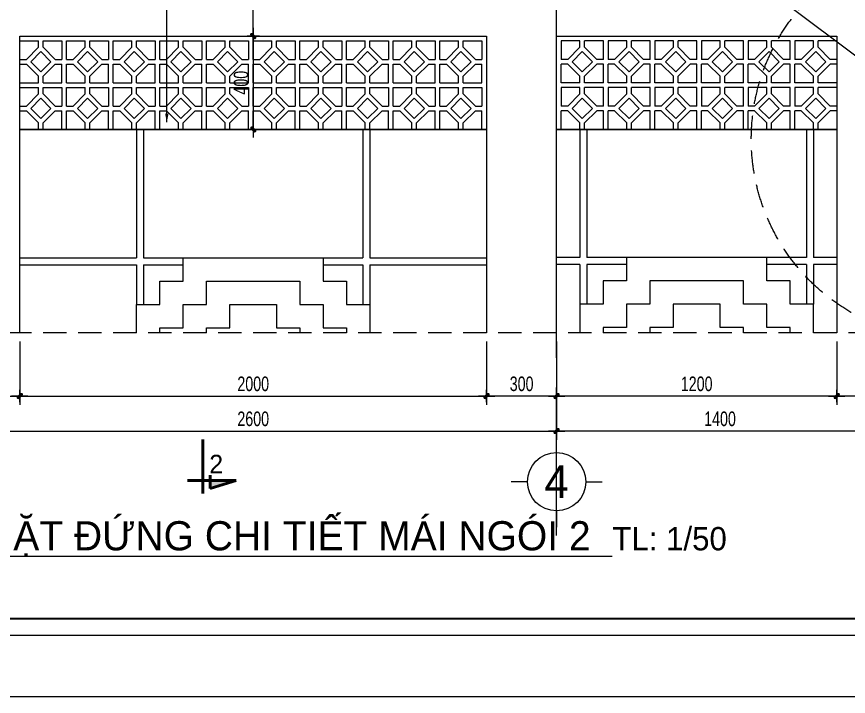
# Model space of a CAD drawing. Header units: inches. Extents: x 88947 to 296847, y 35049 to 161062.
# Drawn here: x 241749 to 245313, y 129559 to 132473 of the extents above; entities that cross this region are included whole.
import ezdxf
from ezdxf.enums import TextEntityAlignment as Align
from ezdxf.xclip import XClip

# ---------------------------------------------------------------- set-up
doc = ezdxf.new("R2010")
doc.units = ezdxf.units.IN
doc.header["$MEASUREMENT"] = 0
doc.header["$XCLIPFRAME"] = 0
doc.header["$PDMODE"] = 1
for name, pattern in [('ACAD_ISO03W100', [30, 12, -18]), ('CENTER', [50.8, 31.75, -6.35, 6.35, -6.35]), ('DASHED', [0.75, 0.5, -0.25])]:
    doc.linetypes.add(name, pattern=pattern)
for name, color, linetype, lineweight in [('A-Dims', 145, 'Continuous', 25), ('A-Text', 30, 'Continuous', 9), ('A-Wall', 2, 'Continuous', 35), ('DIM', 7, 'Continuous', 25), ('GHICHU', 40, 'Continuous', 18), ('KHUNG 2', 144, 'Continuous', 18), ('NETCAT', 4, 'Continuous', 53), ('NETMANH', 192, 'Continuous', 18), ('THAY', 3, 'Continuous', 18), ('TRUC', 252, 'ACAD_ISO03W100', 13), ('TUONG', 4, 'Continuous', 50)]:
    doc.layers.add(name, color=color, linetype=linetype, lineweight=lineweight)
doc.layers.add('text', color=2, linetype='Continuous')
doc.styles.add('FRANKO', font='VFRANKO.TTF')
doc.styles.add('tieude', font='VSOUVB.TTF')
doc.styles.add('VHELVEN', font='VHELVEN.TTF')
doc.styles.add('VNI-HELVE', font='VHELVEN.TTF')
doc.styles.add('VNI-HELVE-CONDENSE', font='VNARIAL.TTF', dxfattribs={"width": 0.7})
doc.dimstyles.new('TAS-50', dxfattribs={"dimscale": 25, "dimtxt": 2.5, "dimasz": 0.7, "dimexe": 1.5, "dimexo": 1.5, "dimgap": 0.8, "dimtad": 1, "dimdec": 0, "dimzin": 3, "dimdsep": 46, "dimtxsty": 'VNI-HELVE-CONDENSE', "dimblk": 'TICK', "dimcen": 2.5, "dimclrt": 71, "dimazin": 2, "dimtfac": 0.75, "dimtdec": 0, "dimtix": 1, "dimtmove": 2, "dimatfit": 2, "dimldrblk": 'TICK123', "dimfxl": 1.5, "dimtolj": 1, "dimtzin": 0, "dimarcsym": 0})

# ---------------------------------------------------------------- blocks, each defined once
blk = doc.blocks.new('khung ten')
at = {"layer": 'A-Wall', "ltscale": 0.7}
blk.add_lwpolyline([(267204, -219099), (305804, -219099), (305804, -190799), (267204, -190799)], close=True, dxfattribs=at)
at = {"layer": 'KHUNG 2', "ltscale": 0.7}
blk.add_lwpolyline([(267004, -219299), (306004, -219299), (306004, -190599), (267004, -190599)], close=True, dxfattribs=at)
at = {"layer": 'NETMANH', "ltscale": 0.7}
blk.add_lwpolyline([(265004, -220042), (307004, -220042), (307004, -190342), (265004, -190342)], close=True, dxfattribs=at)
blk = doc.blocks.new('A$C5DEE5040')
at = {"layer": 'THAY'}
for p, q in [((-500, -0.5), (-500, -549.9)), ((-470, -0.5), (-470, -549.9)), ((470, -0.5), (470, -549.9)), ((500, -0.5), (500, -549.9)), ((-1000, -549.9), (-500, -549.9)), ((-470, -549.9), (-300, -549.9)), ((300, -549.9), (470, -549.9)), ((500, -549.9), (1000, -549.9)), ((-1000, -579.9), (-500, -579.9)), ((-500, -579.9), (-500, -749.9)), ((-470, -579.9), (-470, -749.9)), ((-470, -579.9), (-300, -579.9)), ((300, -579.9), (470, -579.9)), ((470, -579.9), (470, -749.9)), ((500, -579.9), (500, -749.9)), ((500, -579.9), (1000, -579.9)), ((-500, -1349.9), (-500, -1519.9)), ((-470, -1349.9), (-470, -1519.9)), ((470, -1349.9), (470, -1519.9)), ((500, -1349.9), (500, -1519.9)), ((-1000, -1519.9), (-500, -1519.9)), ((-470, -1519.9), (-300, -1519.9)), ((300, -1519.9), (470, -1519.9)), ((500, -1519.9), (1000, -1519.9)), ((-1000, -1549.9), (-500, -1549.9)), ((-500, -1549.9), (-500, -2100)), ((-470, -1549.9), (-470, -2100)), ((-470, -1549.9), (-300, -1549.9)), ((300, -1549.9), (470, -1549.9)), ((470, -1549.9), (470, -2100)), ((500, -1549.9), (500, -2100)), ((500, -1549.9), (1000, -1549.9))]:
    blk.add_line(p, q, dxfattribs=at)
for points in [[(-300, -549.9), (300, -549.9), (300, -649.9), (400, -649.9), (400, -749.9), (500, -749.9), (500, -1349.9), (400, -1349.9), (400, -1449.9), (300, -1449.9), (300, -1549.9), (-300, -1549.9), (-300, -1449.9), (-400, -1449.9), (-400, -1349.9), (-500, -1349.9), (-500, -749.9), (-400, -749.9), (-400, -649.9), (-300, -649.9)], [(-200, -649.9), (200, -649.9), (200, -749.9), (300, -749.9), (300, -849.9), (400, -849.9), (400, -1249.9), (300, -1249.9), (300, -1349.9), (200, -1349.9), (200, -1449.9), (-200, -1449.9), (-200, -1349.9), (-300, -1349.9), (-300, -1249.9), (-400, -1249.9), (-400, -849.9), (-300, -849.9), (-300, -749.9), (-200, -749.9)], [(-100, -749.9), (100, -749.9), (100, -849.9), (200, -849.9), (200, -949.9), (300, -949.9), (300, -1149.9), (200, -1149.9), (200, -1249.9), (100, -1249.9), (100, -1349.9), (-100, -1349.9), (-100, -1249.9), (-200, -1249.9), (-200, -1149.9), (-300, -1149.9), (-300, -949.9), (-200, -949.9), (-200, -849.9), (-100, -849.9)]]:
    blk.add_lwpolyline(points, close=True, dxfattribs=at)
blk = doc.blocks.new('TICK')
at = {"layer": 'A-Dims', "color": 1}
for p, q in [((-2, 0), (2, 0)), ((0, 1.5), (0, -1.5))]:
    blk.add_line(p, q, dxfattribs=at)
at = {"layer": 'A-Dims', "color": 1, "const_width": 0.788}
blk.add_lwpolyline([(-0.33, -0.35), (0.38, 0.38)], dxfattribs=at)
at = {"layer": 'A-Dims', "color": 1, "const_width": 0.394}
for points in [[(0.24, 0.52, -0.414214), (0.52, 0.52, -1)], [(0.52, 0.52, -0.414214), (0.52, 0.24, -1)], [(-0.47, -0.21, 0.414214), (-0.47, -0.49, 1)], [(-0.47, -0.49, 0.414214), (-0.19, -0.49, 1)]]:
    blk.add_lwpolyline(points, format="xyb", dxfattribs=at)
blk = doc.blocks.new('TICK123')
at = {"layer": 'A-Dims', "color": 1}
blk.add_lwpolyline([(0.05, 0, 0, 0.84, 0), (-2.11, 0, 8.4, 8.4, 0)], format="xyseb", dxfattribs=at)
blk = doc.blocks.new('*D2701')
at = {"layer": 'Defpoints', "color": 0}
for p in [(241463.1, 131117.5), (241763.1, 131117.5), (241763.1, 130846.4)]:
    blk.add_point(p, dxfattribs=at)
at = {"layer": 'DIM', "color": 0, "lineweight": -2}
for p, q in [((241463.1, 131080), (241463.1, 130808.9)), ((241763.1, 131080), (241763.1, 130808.9)), ((241480.6, 130846.4), (241745.6, 130846.4))]:
    blk.add_line(p, q, dxfattribs=at)
at = {"layer": 'DIM', "color": 0, "lineweight": -2, "xscale": 17.5, "yscale": 17.5, "zscale": 17.5, "rotation": 180}
blk.add_blockref('TICK', (241463.1, 130846.4), dxfattribs=at)
at = {"layer": 'DIM', "color": 0, "lineweight": -2, "xscale": 17.5, "yscale": 17.5, "zscale": 17.5}
blk.add_blockref('TICK', (241763.1, 130846.4), dxfattribs=at)
at = {"layer": 'DIM', "color": 71, "insert": (241613.1, 130898.3), "char_height": 62.5, "attachment_point": 5, "style": 'VNI-HELVE-CONDENSE'}
blk.add_mtext('\\A1;300', dxfattribs=at)
blk = doc.blocks.new('*D2702')
at = {"layer": 'Defpoints', "color": 0}
for p in [(241763.1, 131117.5), (243763.1, 131117.5), (243763.1, 130846.4)]:
    blk.add_point(p, dxfattribs=at)
at = {"layer": 'DIM', "color": 0, "lineweight": -2}
for p, q in [((241763.1, 131080), (241763.1, 130808.9)), ((243763.1, 131080), (243763.1, 130808.9)), ((241780.6, 130846.4), (243745.6, 130846.4))]:
    blk.add_line(p, q, dxfattribs=at)
at = {"layer": 'DIM', "color": 0, "lineweight": -2, "xscale": 17.5, "yscale": 17.5, "zscale": 17.5, "rotation": 180}
blk.add_blockref('TICK', (241763.1, 130846.4), dxfattribs=at)
at = {"layer": 'DIM', "color": 0, "lineweight": -2, "xscale": 17.5, "yscale": 17.5, "zscale": 17.5}
blk.add_blockref('TICK', (243763.1, 130846.4), dxfattribs=at)
at = {"layer": 'DIM', "color": 71, "insert": (242763.1, 130898.3), "char_height": 62.5, "attachment_point": 5, "style": 'VNI-HELVE-CONDENSE'}
blk.add_mtext('\\A1;2000', dxfattribs=at)
blk = doc.blocks.new('*D2703')
at = {"layer": 'Defpoints', "color": 0}
for p in [(241463.1, 131117.5), (244063.1, 131117.5), (244063.1, 130696.4)]:
    blk.add_point(p, dxfattribs=at)
at = {"layer": 'DIM', "color": 0, "lineweight": -2}
for p, q in [((241463.1, 131080), (241463.1, 130658.9)), ((244063.1, 131080), (244063.1, 130658.9)), ((241480.6, 130696.4), (244045.6, 130696.4))]:
    blk.add_line(p, q, dxfattribs=at)
at = {"layer": 'DIM', "color": 0, "lineweight": -2, "xscale": 17.5, "yscale": 17.5, "zscale": 17.5, "rotation": 180}
blk.add_blockref('TICK', (241463.1, 130696.4), dxfattribs=at)
at = {"layer": 'DIM', "color": 0, "lineweight": -2, "xscale": 17.5, "yscale": 17.5, "zscale": 17.5}
blk.add_blockref('TICK', (244063.1, 130696.4), dxfattribs=at)
at = {"layer": 'DIM', "color": 71, "insert": (242763.1, 130748.3), "char_height": 62.5, "attachment_point": 5, "style": 'VNI-HELVE-CONDENSE'}
blk.add_mtext('\\A1;2600', dxfattribs=at)
blk = doc.blocks.new('*D2704')
at = {"layer": 'Defpoints', "color": 0}
for p in [(243763.1, 131117.5), (244063.1, 131117.5), (243763.1, 130846.4)]:
    blk.add_point(p, dxfattribs=at)
at = {"layer": 'DIM', "color": 0, "lineweight": -2}
for p, q in [((243763.1, 131080), (243763.1, 130808.9)), ((244063.1, 131080), (244063.1, 130808.9)), ((244045.6, 130846.4), (243780.6, 130846.4))]:
    blk.add_line(p, q, dxfattribs=at)
at = {"layer": 'DIM', "color": 0, "lineweight": -2, "xscale": 17.5, "yscale": 17.5, "zscale": 17.5, "rotation": 180}
blk.add_blockref('TICK', (243763.1, 130846.4), dxfattribs=at)
at = {"layer": 'DIM', "color": 0, "lineweight": -2, "xscale": 17.5, "yscale": 17.5, "zscale": 17.5}
blk.add_blockref('TICK', (244063.1, 130846.4), dxfattribs=at)
at = {"layer": 'DIM', "color": 71, "insert": (243913.1, 130898.3), "char_height": 62.5, "attachment_point": 5, "style": 'VNI-HELVE-CONDENSE'}
blk.add_mtext('\\A1;300', dxfattribs=at)
blk = doc.blocks.new('dc')
at = {"layer": 'NETCAT'}
blk.add_hatch(color=256, dxfattribs=at).paths.add_polyline_path([(828, 672), (828, 147), (989, 147)])
for p, q in [((828, 672), (828, -310)), ((989, 147), (828, 672)), ((0, 0), (1087, 0)), ((717, 147), (989, 147))]:
    blk.add_line(p, q, dxfattribs=at)
at = {"style": 'VNI-HELVE', "flags": 4}
blk.add_attdef('E', text='', height=375, dxfattribs=at).set_placement((482, 272), align=Align.MIDDLE_CENTER)
blk = doc.blocks.new('TRUCCOT')
for p, q in [((0, -140), (0, 0)), ((-250, -390), (-390, -390)), ((250, -390), (390, -390)), ((0, -640), (0, -780))]:
    blk.add_line(p, q)
blk.add_circle((0, -390), 250)
at = {"layer": 'GHICHU', "style": 'VHELVEN'}
blk.add_attdef('TRUC', text='', height=280, dxfattribs=at).set_placement((0, -390), align=Align.MIDDLE_CENTER)
blk = doc.blocks.new('*D2708')
at = {"layer": 'Defpoints', "color": 0}
for p in [(244063.1, 131117.5), (245463.1, 131117.5), (244063.1, 130696.4)]:
    blk.add_point(p, dxfattribs=at)
at = {"layer": 'DIM', "color": 0, "lineweight": -2}
for p, q in [((244063.1, 131080), (244063.1, 130658.9)), ((245463.1, 131080), (245463.1, 130658.9)), ((245445.6, 130696.4), (244080.6, 130696.4))]:
    blk.add_line(p, q, dxfattribs=at)
at = {"layer": 'DIM', "color": 0, "lineweight": -2, "xscale": 17.5, "yscale": 17.5, "zscale": 17.5, "rotation": 180}
blk.add_blockref('TICK', (244063.1, 130696.4), dxfattribs=at)
at = {"layer": 'DIM', "color": 0, "lineweight": -2, "xscale": 17.5, "yscale": 17.5, "zscale": 17.5}
blk.add_blockref('TICK', (245463.1, 130696.4), dxfattribs=at)
at = {"layer": 'DIM', "color": 71, "insert": (244763.1, 130748.3), "char_height": 62.5, "attachment_point": 5, "style": 'VNI-HELVE-CONDENSE'}
blk.add_mtext('\\A1;1400', dxfattribs=at)
blk = doc.blocks.new('*D2719')
at = {"layer": 'Defpoints', "color": 0}
for p in [(245263.1, 131117.5), (245562.9, 131117.5), (245263.1, 130846.4)]:
    blk.add_point(p, dxfattribs=at)
at = {"layer": 'DIM', "color": 0, "lineweight": -2}
for p, q in [((245263.1, 131080), (245263.1, 130808.9)), ((245562.9, 131080), (245562.9, 130808.9)), ((245545.4, 130846.4), (245280.6, 130846.4))]:
    blk.add_line(p, q, dxfattribs=at)
at = {"layer": 'DIM', "color": 0, "lineweight": -2, "xscale": 17.5, "yscale": 17.5, "zscale": 17.5, "rotation": 180}
blk.add_blockref('TICK', (245263.1, 130846.4), dxfattribs=at)
at = {"layer": 'DIM', "color": 0, "lineweight": -2, "xscale": 17.5, "yscale": 17.5, "zscale": 17.5}
blk.add_blockref('TICK', (245562.9, 130846.4), dxfattribs=at)
at = {"layer": 'DIM', "color": 71, "insert": (245413, 130898.3), "char_height": 62.5, "attachment_point": 5, "style": 'VNI-HELVE-CONDENSE'}
blk.add_mtext('\\A1;300', dxfattribs=at)
blk = doc.blocks.new('*D2720')
at = {"layer": 'Defpoints', "color": 0}
for p in [(244063.1, 131117.5), (245263.1, 131117.5), (244063.1, 130846.4)]:
    blk.add_point(p, dxfattribs=at)
at = {"layer": 'DIM', "color": 0, "lineweight": -2}
for p, q in [((244063.1, 131080), (244063.1, 130808.9)), ((245263.1, 131080), (245263.1, 130808.9)), ((245245.6, 130846.4), (244080.6, 130846.4))]:
    blk.add_line(p, q, dxfattribs=at)
at = {"layer": 'DIM', "color": 0, "lineweight": -2, "xscale": 17.5, "yscale": 17.5, "zscale": 17.5, "rotation": 180}
blk.add_blockref('TICK', (244063.1, 130846.4), dxfattribs=at)
at = {"layer": 'DIM', "color": 0, "lineweight": -2, "xscale": 17.5, "yscale": 17.5, "zscale": 17.5}
blk.add_blockref('TICK', (245263.1, 130846.4), dxfattribs=at)
at = {"layer": 'DIM', "color": 71, "insert": (244663.1, 130898.3), "char_height": 62.5, "attachment_point": 5, "style": 'VNI-HELVE-CONDENSE'}
blk.add_mtext('\\A1;1200', dxfattribs=at)
blk = doc.blocks.new('*D2768')
at = {"layer": 'Defpoints', "color": 0}
for p in [(242613.1, 133393.6), (242763.1, 133393.6), (242613.1, 132389.4)]:
    blk.add_point(p, dxfattribs=at)
at = {"layer": 'DIM', "color": 0, "lineweight": -2}
for p, q in [((242650.6, 133393.6), (242800.6, 133393.6)), ((242763.1, 132406.9), (242763.1, 133376.1)), ((242650.6, 132389.4), (242800.6, 132389.4))]:
    blk.add_line(p, q, dxfattribs=at)
at = {"layer": 'DIM', "color": 0, "lineweight": -2, "xscale": 17.5, "yscale": 17.5, "zscale": 17.5}
for p, rotation in [((242763.1, 133393.6), 90), ((242763.1, 132389.4), 270)]:
    blk.add_blockref('TICK', p, dxfattribs=dict(at, rotation=rotation))
at = {"layer": 'DIM', "color": 71, "insert": (242711.2, 132891.5), "char_height": 62.5, "attachment_point": 5, "rotation": 90, "style": 'VNI-HELVE-CONDENSE'}
blk.add_mtext('\\A1;1000', dxfattribs=at)
blk = doc.blocks.new('*D2914')
at = {"layer": 'Defpoints', "color": 0}
for p in [(242613.1, 132389.4), (242655.6, 131989.4), (242763.1, 131989.4)]:
    blk.add_point(p, dxfattribs=at)
at = {"layer": 'DIM', "color": 0, "lineweight": -2}
for p, q in [((242650.6, 132389.4), (242800.6, 132389.4)), ((242763.1, 132371.9), (242763.1, 132006.9)), ((242693.1, 131989.4), (242800.6, 131989.4))]:
    blk.add_line(p, q, dxfattribs=at)
at = {"layer": 'DIM', "color": 0, "lineweight": -2, "xscale": 17.5, "yscale": 17.5, "zscale": 17.5}
for p, rotation in [((242763.1, 132389.4), 90), ((242763.1, 131989.4), 270)]:
    blk.add_blockref('TICK', p, dxfattribs=dict(at, rotation=rotation))
at = {"layer": 'DIM', "color": 71, "insert": (242711.2, 132189.4), "char_height": 62.5, "attachment_point": 5, "rotation": 90, "style": 'VNI-HELVE-CONDENSE'}
blk.add_mtext('\\A1;400', dxfattribs=at)
blk = doc.blocks.new('*D2783')
at = {"layer": 'Defpoints', "color": 0}
for p in [(242763.1, 134994.5), (238884, 132484.4), (239112.6, 132181)]:
    blk.add_point(p, dxfattribs=at)
at = {"layer": 'DIM', "color": 0, "lineweight": -2}
for p, q in [((242740.5, 135024.4), (242542, 135287.8)), ((242550.6, 135247.4), (238898, 132494.9)), ((239090.1, 132211), (238861.5, 132514.3))]:
    blk.add_line(p, q, dxfattribs=at)
at = {"layer": 'DIM', "color": 0, "lineweight": -2, "xscale": 17.5, "yscale": 17.5, "zscale": 17.5}
for p, rotation in [((242564.6, 135257.9), 36.99999999970282), ((238884, 132484.4), 216.9999999997028)]:
    blk.add_blockref('TICK', p, dxfattribs=dict(at, rotation=rotation))
at = {"layer": 'DIM', "color": 71, "insert": (240693.1, 133912.6), "char_height": 62.5, "attachment_point": 5, "rotation": 37, "style": 'VNI-HELVE-CONDENSE'}
blk.add_mtext('\\A1;4609', dxfattribs=at)
blk = doc.blocks.new('*D2790')
at = {"layer": 'Defpoints', "color": 0}
for p in [(242763.1, 134994.5), (246642.1, 132484.4), (246413.6, 132181)]:
    blk.add_point(p, dxfattribs=at)
at = {"layer": 'DIM', "color": 0, "lineweight": -2}
for p, q in [((242785.7, 135024.4), (242984.2, 135287.8)), ((242975.6, 135247.4), (246628.2, 132494.9)), ((246436.1, 132211), (246664.7, 132514.3))]:
    blk.add_line(p, q, dxfattribs=at)
at = {"layer": 'DIM', "color": 0, "lineweight": -2, "xscale": 17.5, "yscale": 17.5, "zscale": 17.5}
for p, rotation in [((242961.6, 135257.9), 142.9999999986278), ((246642.1, 132484.4), 322.9999999986278)]:
    blk.add_blockref('TICK', p, dxfattribs=dict(at, rotation=rotation))
at = {"layer": 'DIM', "color": 71, "insert": (244833.1, 133912.6), "char_height": 62.5, "attachment_point": 5, "rotation": 323, "style": 'VNI-HELVE-CONDENSE'}
blk.add_mtext('\\A1;4609', dxfattribs=at)
blk = doc.blocks.new('*D2792')
at = {"layer": 'Defpoints', "color": 0}
for p in [(242494, 134289.4), (242611.8, 134133), (239322.8, 131901.5)]:
    blk.add_point(p, dxfattribs=at)
at = {"layer": 'DIM', "color": 0, "lineweight": -2}
for p, q in [((242516.6, 134259.4), (242634.3, 134103)), ((239454.5, 131755.7), (242597.8, 134122.5)), ((239345.3, 131871.6), (239463.1, 131715.2))]:
    blk.add_line(p, q, dxfattribs=at)
at = {"layer": 'DIM', "color": 0, "lineweight": -2, "xscale": 17.5, "yscale": 17.5, "zscale": 17.5}
for p, rotation in [((242611.8, 134133), 36.97832087007659), ((239440.5, 131745.1), 216.9783208700766)]:
    blk.add_blockref('TICK', p, dxfattribs=dict(at, rotation=rotation))
at = {"layer": 'DIM', "color": 71, "insert": (240994.9, 132980.5), "char_height": 62.5, "attachment_point": 5, "rotation": 36.9783, "style": 'VNI-HELVE-CONDENSE'}
blk.add_mtext('\\A1;3970', dxfattribs=at)
blk = doc.blocks.new('*D2793')
at = {"layer": 'Defpoints', "color": 0}
for p in [(243032.2, 134289.4), (242914.4, 134133), (246203.4, 131901.5)]:
    blk.add_point(p, dxfattribs=at)
at = {"layer": 'DIM', "color": 0, "lineweight": -2}
for p, q in [((243009.6, 134259.4), (242891.9, 134103)), ((246071.7, 131755.7), (242928.4, 134122.5)), ((246180.9, 131871.6), (246063.1, 131715.2))]:
    blk.add_line(p, q, dxfattribs=at)
at = {"layer": 'DIM', "color": 0, "lineweight": -2, "xscale": 17.5, "yscale": 17.5, "zscale": 17.5}
for p, rotation in [((242914.4, 134133), 143.0216791299234), ((246085.7, 131745.1), 323.0216791299234)]:
    blk.add_blockref('TICK', p, dxfattribs=dict(at, rotation=rotation))
at = {"layer": 'DIM', "color": 71, "insert": (244531.3, 132980.5), "char_height": 62.5, "attachment_point": 5, "rotation": 323.0217, "style": 'VNI-HELVE-CONDENSE'}
blk.add_mtext('\\A1;3970', dxfattribs=at)
blk = doc.blocks.new('*D2794')
at = {"layer": 'Defpoints', "color": 0}
for p in [(244313.6, 133325.3), (245809, 132023.8), (246202.9, 131901.5), (246047.6, 131751.5), (246097.6, 131751.5)]:
    blk.add_point(p, dxfattribs=at)
at = {"layer": 'DIM', "color": 0, "lineweight": -2}
blk.add_line((246010.1, 131751.5), (245712, 131751.5), dxfattribs=at)
blk.add_arc((246402, 131751.5), 652.5, 144.5366, 178.4633, dxfattribs=at)
at = {"layer": 'DIM', "color": 0, "lineweight": -2, "xscale": 17.5, "yscale": 17.5, "zscale": 17.5}
for p, rotation in [((245880.9, 132144.2), 53.76825566658695), ((245749.5, 131751.5), 269.2316328176317)]:
    blk.add_blockref('TICK', p, dxfattribs=dict(at, rotation=rotation))
at = {"layer": 'DIM', "color": 71, "insert": (245734, 131975), "char_height": 62.5, "attachment_point": 5, "rotation": 71.4999, "style": 'VNI-HELVE-CONDENSE'}
blk.add_mtext('\\A1;37°', dxfattribs=at)

msp = doc.modelspace()

# ---------------------------------------------------------------- hatches: boundary and pattern name
at = {"layer": 'NETMANH'}
h = msp.add_hatch(dxfattribs=at)
h.set_pattern_fill('PAT_13', color=256, scale=200, style=0, pattern_type=2)
h.set_pattern_definition([(45, (241853.09, 132035.93), (0, 200), [61.421, -221.421]), (315, (241809.66, 132079.36), (200, 0.0006), [61.421, -221.42]), (315, (241853.09, 132122.8), (200, 0.0006), [61.421, -221.42]), (45, (241809.66, 132079.36), (0, 200), [61.421, -221.421]), (315, (241863.09, 132141.08), (200, 0.0006), [73.137, -209.705]), (90, (241863.1, 132141.08), (-200, 1e-14), [28.284, -171.716]), (0, (241914.8, 132089.36), (0, 200), [28.284, -171.716]), (45, (241863.09, 132017.65), (0, 200), [73.137, -209.706]), (0, (241914.8, 132069.36), (0, 200), [28.284, -171.716]), (90, (241863.1, 131989.36), (-200, 1e-14), [28.284, -171.716]), (315, (241791.38, 132069.36), (200, 0.0006), [73.137, -209.705]), (90, (241843.1, 131989.36), (-200, 1e-14), [28.284, -171.716]), (0, (241763.1, 132069.36), (0, 200), [28.284, -171.716]), (45, (241791.38, 132089.36), (0, 200), [73.137, -209.706]), (0, (241763.1, 132089.36), (0, 200), [28.284, -171.716]), (90, (241843.1, 132141.08), (-200, 1e-14), [28.284, -171.716]), (0, (241763.1, 131989.36), (0, 200), [80, -120]), (0, (241863.1, 131989.36), (0, 200), [80, -120]), (0, (241863.1, 132169.36), (0, 200), [80, -120]), (0, (241763.1, 132169.36), (0, 200), [80, -120]), (270, (241943.1, 132169.36), (200, 1e-14), [80, -120]), (90, (241943.1, 131989.36), (-200, 1e-14), [80, -120]), (90, (241763.1, 131989.36), (-200, 1e-14), [80, -120]), (90, (241763.1, 132089.36), (-200, 1e-14), [80, -120])])
h.paths.add_polyline_path([(243763.1, 132389.4), (241763.1, 132389.4), (241763.1, 131989.4), (243763.1, 131989.4)])
h = msp.add_hatch(dxfattribs=at)
h.set_pattern_fill('PAT_13', color=256, scale=200, style=0, pattern_type=2)
h.set_pattern_definition([(135, (245173.09, 132035.93), (0, 200), [61.421, -221.421]), (225, (245216.52, 132079.36), (-200, 0.0006), [61.421, -221.42]), (225, (245173.09, 132122.8), (-200, 0.0006), [61.42, -221.42]), (135, (245216.52, 132079.36), (0, 200), [61.421, -221.421]), (225, (245163.09, 132141.08), (-200, 0.0006), [73.137, -209.705]), (90, (245163.1, 132141.08), (200, 1e-14), [28.284, -171.716]), (180, (245111.38, 132089.36), (0, 200), [28.284, -171.716]), (135, (245163.09, 132017.65), (0, 200), [73.137, -209.706]), (180, (245111.38, 132069.36), (0, 200), [28.284, -171.716]), (90, (245163.1, 131989.36), (200, 1e-14), [28.284, -171.716]), (225, (245234.81, 132069.36), (-200, 0.0006), [73.137, -209.705]), (90, (245183.1, 131989.36), (200, 1e-14), [28.284, -171.716]), (180, (245263.1, 132069.36), (0, 200), [28.284, -171.716]), (135, (245234.81, 132089.36), (0, 200), [73.137, -209.706]), (180, (245263.1, 132089.36), (0, 200), [28.284, -171.716]), (90, (245183.1, 132141.08), (200, 1e-14), [28.284, -171.716]), (180, (245263.1, 131989.36), (0, 200), [80, -120]), (180, (245163.1, 131989.36), (0, 200), [80, -120]), (180, (245163.1, 132169.36), (0, 200), [80, -120]), (180, (245263.1, 132169.36), (0, 200), [80, -120]), (270, (245083.1, 132169.36), (-200, 1e-14), [80, -120]), (90, (245083.1, 131989.36), (200, 1e-14), [80, -120]), (90, (245263.1, 131989.36), (200, 1e-14), [80, -120]), (90, (245263.1, 132089.36), (200, 1e-14), [80, -120])])
h.paths.add_polyline_path([(244063.1, 132389.4), (245263.1, 132389.4), (245263.1, 131989.4), (244063.1, 131989.4)])

# ---------------------------------------------------------------- linework, layer by layer
at = {"layer": 'KHUNG 2', "linetype": 'DASHED', "ltscale": 200}
msp.add_lwpolyline([(238912.6, 135194.5), (246613.1, 135194.5), (246613.1, 131117.5), (238912.6, 131117.5)], close=True, dxfattribs=at)
msp.add_circle((245755.8, 131947.1), 858.6, dxfattribs=at)
at = {"layer": 'THAY'}
for p, q in [((242263.1, 131988.8), (242263.1, 131438.5)), ((242293.1, 131988.8), (242293.1, 131438.5)), ((243233.1, 131988.8), (243233.1, 131438.5)), ((243263.1, 131988.8), (243263.1, 131438.5)), ((241763.1, 131438.5), (242263.1, 131438.5)), ((242293.1, 131438.5), (242463.1, 131438.5)), ((243063.1, 131438.5), (243233.1, 131438.5)), ((243263.1, 131438.5), (243763.1, 131438.5)), ((241763.1, 131408.5), (242263.1, 131408.5)), ((242263.1, 131408.5), (242263.1, 131238.5)), ((242293.1, 131408.5), (242293.1, 131238.5)), ((242293.1, 131408.5), (242463.1, 131408.5)), ((243063.1, 131408.5), (243233.1, 131408.5)), ((243233.1, 131408.5), (243233.1, 131238.5)), ((243263.1, 131408.5), (243263.1, 131238.5)), ((243263.1, 131408.5), (243763.1, 131408.5))]:
    msp.add_line(p, q, dxfattribs=at)
for points in [[(241763.1, 131117.5), (241763.1, 132389.4)], [(241763.1, 132389.4), (243763.1, 132389.4)], [(243763.1, 132389.4), (243763.1, 131117.5)], [(244063.1, 131117.5), (244063.1, 132389.4)], [(244063.1, 132389.4), (245263.1, 132389.4), (245263.1, 131989.4), (244063.1, 131989.4)], [(241763.1, 131989.4), (243763.1, 131989.4)], [(243763.1, 131989.4), (241763.1, 131989.4)], [(244063.1, 131989.4), (245263.1, 131989.4), (245263.1, 131117.5)], [(242263.1, 131117.5), (242263.1, 131238.5), (242363.1, 131238.5), (242363.1, 131338.5), (242463.1, 131338.5), (242463.1, 131438.5), (243063.1, 131438.5), (243063.1, 131338.5), (243163.1, 131338.5), (243163.1, 131238.5), (243263.1, 131238.5), (243263.1, 131117.5)], [(242363.1, 131117.5), (242363.1, 131138.5), (242463.1, 131138.5), (242463.1, 131238.5), (242563.1, 131238.5), (242563.1, 131338.5), (242963.1, 131338.5), (242963.1, 131238.5), (243063.1, 131238.5), (243063.1, 131138.5), (243163.1, 131138.5), (243163.1, 131117.5)], [(242563.1, 131117.5), (242563.1, 131138.5), (242663.1, 131138.5), (242663.1, 131238.5), (242863.1, 131238.5), (242863.1, 131138.5), (242963.1, 131138.5), (242963.1, 131117.5)]]:
    msp.add_lwpolyline(points, dxfattribs=at)
at = {"layer": 'TRUC', "linetype": 'CENTER', "ltscale": 20}
msp.add_lwpolyline([(244063.1, 130248.2), (244063.1, 135051.2)], dxfattribs=at)

# ---------------------------------------------------------------- block references
ref = msp.add_blockref('dc', (242547.4, 130660), dxfattribs=dict(xscale=0.2124999999650754, yscale=0.2125000000232831, zscale=0.2125, rotation=270))
ref.add_attrib('E', '2', dxfattribs={"height": 79.7, "style": 'tieude'}).set_placement((242604.5, 130554.6), align=Align.MIDDLE_CENTER)
at = {"layer": 'A-Text', "xscale": 0.3535714285681024, "yscale": 0.3535714286845177, "zscale": 0.3535714286832132}
msp.add_blockref('khung ten', (143749.4, 207359.5), dxfattribs=at)
at = {"layer": 'DIM'}
ref = msp.add_blockref('TRUCCOT', (244063.1, 130673.9), dxfattribs=dict(at, xscale=0.5, yscale=0.5, zscale=0.5))
ref.add_attrib('TRUC', '4', dxfattribs={"layer": 'GHICHU', "height": 140, "style": 'FRANKO'}).set_placement((244063.1, 130478.9), align=Align.MIDDLE_CENTER)
at = {"layer": 'TUONG'}
ref = msp.add_blockref('A$C5DEE5040', (244663.1, 131989.4), dxfattribs=dict(at, xscale=-1))
XClip(ref).set_block_clipping_path([(-599.9999999814, -871.8697050257), (600.0000000172, 0)])

# ---------------------------------------------------------------- texts
at = {"layer": 'text', "insert": (241595.8, 130309.8), "char_height": 125, "width": 5864.249, "attachment_point": 1, "style": 'FRANKO'}
msp.add_mtext('{\\LMAËT ÑÖÙNG CHI TIEÁT MAÙI NGOÙI 2  \\H0.8x;\\lTL: 1/50}', dxfattribs=at)

# ---------------------------------------------------------------- dimensions: what is measured, and where the dimension line sits
at = {"layer": 'DIM'}
for base, p1, p2, angle, picture, middle in [((238884, 132484.4), (242763.1, 134994.5), (239112.6, 132181), 217, '*D2783', (240693.1, 133912.6)), ((246642.1, 132484.4), (242763.1, 134994.5), (246413.6, 132181), 323, '*D2790', (244833.1, 133912.6)), ((242763.1, 131989.4), (242613.1, 132389.4), (242655.6, 131989.4), 90, '*D2914', (242711.2, 132189.4)), ((243763.1, 130846.4), (244063.1, 131117.5), (243763.1, 131117.5), 180, '*D2704', (243913.1, 130898.3)), ((244063.1, 130696.4), (245463.1, 131117.5), (244063.1, 131117.5), 180, '*D2708', (244763.1, 130748.3)), ((244063.1, 130846.4), (245263.1, 131117.5), (244063.1, 131117.5), 180, '*D2720', (244663.1, 130898.3)), ((245263.1, 130846.4), (245562.9, 131117.5), (245263.1, 131117.5), 180, '*D2719', (245413, 130898.3))]:
    dim = msp.add_linear_dim(base=base, p1=p1, p2=p2, angle=angle, dimstyle='TAS-50', dxfattribs=at)
    dim.commit()
    dim.dimension.update_dxf_attribs({"geometry": picture, "text_midpoint": middle})
for p1, p2, distance, picture, middle in [((239322.8, 131901.5), (242494, 134289.4), -195.8, '*D2792', (240994.9, 132980.5)), ((246203.4, 131901.5), (243032.2, 134289.4), 195.8, '*D2793', (244531.3, 132980.5))]:
    dim = msp.add_aligned_dim(p1=p1, p2=p2, distance=distance, dimstyle='TAS-50', dxfattribs=at)
    dim.commit()
    dim.dimension.update_dxf_attribs({"geometry": picture, "text_midpoint": middle})
dim = msp.add_linear_dim(base=(242763.1, 133393.6), p1=(242613.1, 132389.4), p2=(242613.1, 133393.6), angle=90, text='1000', dimstyle='TAS-50', dxfattribs=at)
dim.commit()
dim.dimension.update_dxf_attribs({"geometry": '*D2768', "text_midpoint": (242711.2, 132891.5)})
dim = msp.add_angular_dim_2l(base=(245809, 132023.8), line1=((246097.6, 131751.5), (246047.6, 131751.5)), line2=((246202.9, 131901.5), (244313.6, 133325.3)), dimstyle='TAS-50', dxfattribs=at)
dim.commit()
dim.dimension.update_dxf_attribs({"geometry": '*D2794', "text_midpoint": (245734, 131975)})
for base, p1, p2, picture, middle in [((241763.1, 130846.4), (241463.1, 131117.5), (241763.1, 131117.5), '*D2701', (241613.1, 130898.3)), ((244063.1, 130696.4), (241463.1, 131117.5), (244063.1, 131117.5), '*D2703', (242763.1, 130748.3)), ((243763.1, 130846.4), (241763.1, 131117.5), (243763.1, 131117.5), '*D2702', (242763.1, 130898.3))]:
    dim = msp.add_linear_dim(base=base, p1=p1, p2=p2, dimstyle='TAS-50', dxfattribs=at)
    dim.commit()
    dim.dimension.update_dxf_attribs({"geometry": picture, "text_midpoint": middle})

# ---------------------------------------------------------------- leaders
at = {"layer": 'THAY'}
msp.add_leader([(242393, 132019.8), (242393, 132657.6), (242229.8, 132657.6)], dimstyle='TAS-50', override={"dimgap": 0.8, "dimtad": 0}, dxfattribs=at)

doc.saveas('drawing.dxf')
